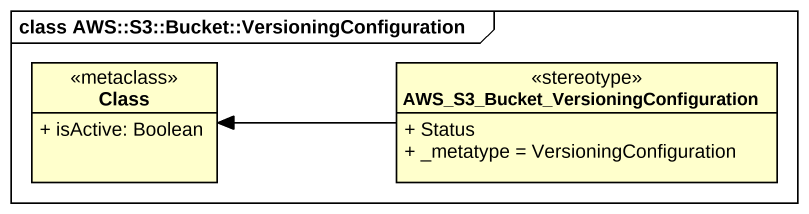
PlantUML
@startuml
mainframe class AWS::S3::Bucket::VersioningConfiguration
hide circle
hide empty members
skinparam classAttributeIconSize 0
class "Class" as Class_ <<metaclass>> {
  + isActive: Boolean
}
class "AWS_S3_Bucket_VersioningConfiguration" as AWS_S3_Bucket <<stereotype>> {
  + Status
  + _metatype = VersioningConfiguration
}
AWS_S3_Bucket -left-> Class_
@enduml
